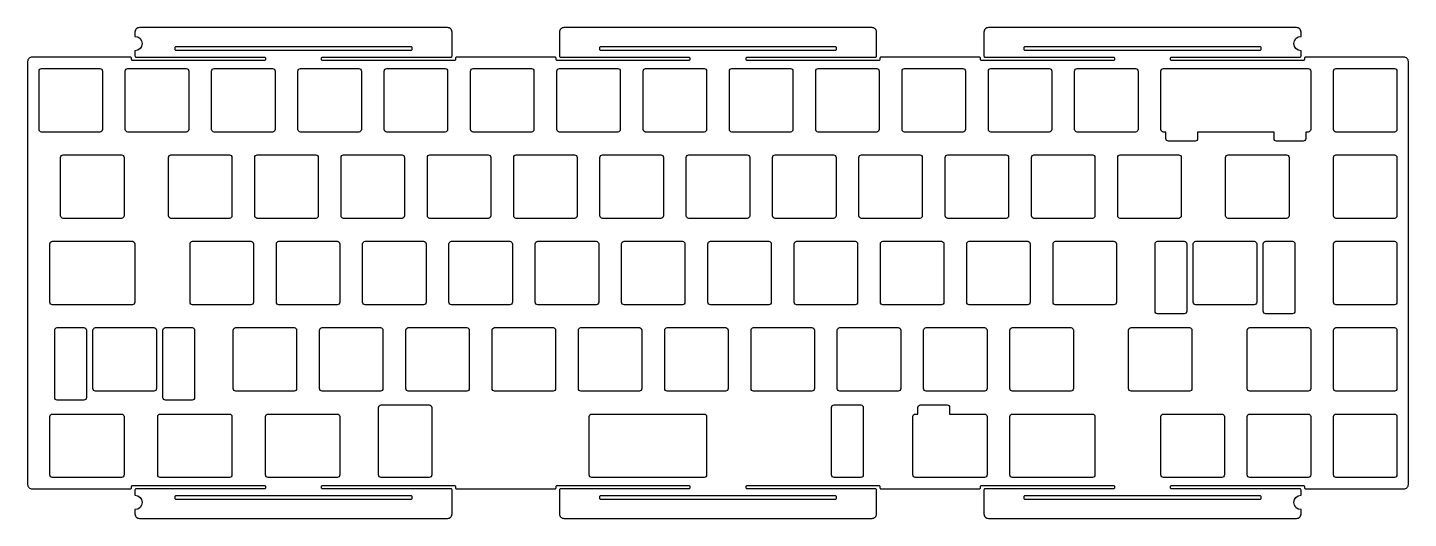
# Model space of a CAD drawing. Header units: millimetres. Extents: x 0 to 305, y -102 to 6.
import ezdxf

# ---------------------------------------------------------------- set-up
doc = ezdxf.new("R2010")
doc.units = ezdxf.units.MM
doc.header["$MEASUREMENT"] = 0

msp = doc.modelspace()

# ---------------------------------------------------------------- linework, layer by layer
for points in [[(22.95, -0.5), (22.95, -0.25, 0.414214), (22.7, 0), (1, 0, 0.414214), (0, -1), (0, -94.25, 0.414214), (1, -95.25), (22.7, -95.25, 0.414214), (22.95, -95), (22.95, -94.75, -0.414214), (23.2, -94.5), (52.26, -94.5, -0.414214), (52.51, -94.75), (52.51, -95, -0.414214), (52.26, -95.25), (23.95, -95.25, 0.414214), (23.7, -95.5), (23.7, -96.65, -1), (23.7, -99.83), (23.7, -100.75, 0.414214), (24.7, -101.75), (92.7, -101.75, 0.414214), (93.7, -100.75), (93.7, -95.5, 0.414214), (93.45, -95.25), (65.14, -95.25, -0.414214), (64.89, -95), (64.89, -94.75, -0.414214), (65.14, -94.5), (94.2, -94.5, -0.414214), (94.45, -94.75), (94.45, -95, 0.414214), (94.7, -95.25), (116.4, -95.25, 0.414214), (116.65, -95), (116.65, -94.75, -0.414214), (116.9, -94.5), (145.96, -94.5, -0.414214), (146.21, -94.75), (146.21, -95, -0.414214), (145.96, -95.25), (117.65, -95.25, 0.414214), (117.4, -95.5), (117.4, -100.75, 0.414214), (118.4, -101.75), (186.4, -101.75, 0.414214), (187.4, -100.75), (187.4, -95.5, 0.414214), (187.15, -95.25), (158.84, -95.25, -0.414214), (158.59, -95), (158.59, -94.75, -0.414214), (158.84, -94.5), (187.9, -94.5, -0.414214), (188.15, -94.75), (188.15, -95, 0.414214), (188.4, -95.25), (210.1, -95.25, 0.414214), (210.35, -95), (210.35, -94.75, -0.414214), (210.6, -94.5), (239.66, -94.5, -0.414214), (239.91, -94.75), (239.91, -95, -0.414214), (239.66, -95.25), (211.35, -95.25, 0.414214), (211.1, -95.5), (211.1, -100.75, 0.414214), (212.1, -101.75), (280.1, -101.75, 0.414214), (281.1, -100.75), (281.1, -99.83, -1), (281.1, -96.65), (281.1, -95.5, 0.414214), (280.85, -95.25), (252.54, -95.25, -0.414214), (252.29, -95), (252.29, -94.75, -0.414214), (252.54, -94.5), (281.6, -94.5, -0.414214), (281.85, -94.75), (281.85, -95, 0.414214), (282.1, -95.25), (303.8, -95.25, 0.414214), (304.8, -94.25), (304.8, -1, 0.414214), (303.8, 0), (282.1, 0, 0.414214), (281.85, -0.25), (281.85, -0.5, -0.414214), (281.6, -0.75), (252.54, -0.75, -0.414214), (252.29, -0.5), (252.29, -0.25, -0.414214), (252.54, 0), (280.85, 0, 0.414214), (281.1, 0.25), (281.1, 1.4, -1), (281.1, 4.57), (281.1, 5.5, 0.414214), (280.1, 6.5), (212.1, 6.5, 0.414214), (211.1, 5.5), (211.1, 0.25, 0.414214), (211.35, 0), (239.66, 0, -0.414214), (239.91, -0.25), (239.91, -0.5, -0.414214), (239.66, -0.75), (210.6, -0.75, -0.414214), (210.35, -0.5), (210.35, -0.25, 0.414214), (210.1, 0), (188.4, 0, 0.414214), (188.15, -0.25), (188.15, -0.5, -0.414214), (187.9, -0.75), (158.84, -0.75, -0.414214), (158.59, -0.5), (158.59, -0.25, -0.414214), (158.84, 0), (187.15, 0, 0.414214), (187.4, 0.25), (187.4, 5.5, 0.414214), (186.4, 6.5), (118.4, 6.5, 0.414214), (117.4, 5.5), (117.4, 0.25, 0.414214), (117.65, 0), (145.96, 0, -0.414214), (146.21, -0.25), (146.21, -0.5, -0.414214), (145.96, -0.75), (116.9, -0.75, -0.414214), (116.65, -0.5), (116.65, -0.25, 0.414214), (116.4, 0), (94.7, 0, 0.414214), (94.45, -0.25), (94.45, -0.5, -0.414214), (94.2, -0.75), (65.14, -0.75, -0.414214), (64.89, -0.5), (64.89, -0.25, -0.414214), (65.14, 0), (93.45, 0, 0.414214), (93.7, 0.25), (93.7, 5.5, 0.414214), (92.7, 6.5), (24.7, 6.5, 0.414214), (23.7, 5.5), (23.7, 4.57, -1), (23.7, 1.4), (23.7, 0.25, 0.414214), (23.95, 0), (52.26, 0, -0.414214), (52.51, -0.25), (52.51, -0.5, -0.414214), (52.26, -0.75), (23.2, -0.75, -0.414214)], [(32.76, 2.25, 0.414214), (32.51, 2), (32.51, 1.75, 0.414214), (32.76, 1.5), (84.64, 1.5, 0.414214), (84.89, 1.75), (84.89, 2, 0.414214), (84.64, 2.25)], [(126.46, 2.25, 0.414214), (126.21, 2), (126.21, 1.75, 0.414214), (126.46, 1.5), (178.34, 1.5, 0.414214), (178.59, 1.75), (178.59, 2, 0.414214), (178.34, 2.25)], [(220.16, 2.25, 0.414214), (219.91, 2), (219.91, 1.75, 0.414214), (220.16, 1.5), (272.04, 1.5, 0.414214), (272.29, 1.75), (272.29, 2, 0.414214), (272.04, 2.25)], [(3.07, -2.53), (15.97, -2.53, -0.414214), (16.52, -3.08), (16.52, -15.98, -0.414214), (15.97, -16.53), (3.07, -16.53, -0.414214), (2.52, -15.98), (2.52, -3.08, -0.414214)], [(22.12, -2.53), (35.02, -2.53, -0.414214), (35.58, -3.08), (35.58, -15.98, -0.414214), (35.02, -16.53), (22.12, -16.53, -0.414214), (21.57, -15.98), (21.57, -3.08, -0.414214)], [(41.17, -2.53), (54.08, -2.53, -0.414214), (54.62, -3.08), (54.62, -15.98, -0.414214), (54.08, -16.53), (41.17, -16.53, -0.414214), (40.62, -15.98), (40.62, -3.08, -0.414214)], [(60.23, -2.53), (73.12, -2.53, -0.414214), (73.67, -3.08), (73.67, -15.98, -0.414214), (73.12, -16.53), (60.23, -16.53, -0.414214), (59.68, -15.98), (59.68, -3.08, -0.414214)], [(79.28, -2.53), (92.17, -2.53, -0.414214), (92.72, -3.08), (92.72, -15.98, -0.414214), (92.17, -16.53), (79.28, -16.53, -0.414214), (78.73, -15.98), (78.73, -3.08, -0.414214)], [(98.33, -2.53), (111.22, -2.53, -0.414214), (111.78, -3.08), (111.78, -15.98, -0.414214), (111.22, -16.53), (98.33, -16.53, -0.414214), (97.78, -15.98), (97.78, -3.08, -0.414214)], [(117.38, -2.53), (130.28, -2.53, -0.414214), (130.82, -3.08), (130.82, -15.98, -0.414214), (130.28, -16.53), (117.38, -16.53, -0.414214), (116.83, -15.98), (116.83, -3.08, -0.414214)], [(136.43, -2.53), (149.32, -2.53, -0.414214), (149.88, -3.08), (149.88, -15.98, -0.414214), (149.32, -16.53), (136.43, -16.53, -0.414214), (135.88, -15.98), (135.88, -3.08, -0.414214)], [(155.47, -2.53), (168.38, -2.53, -0.414214), (168.93, -3.08), (168.93, -15.98, -0.414214), (168.38, -16.53), (155.47, -16.53, -0.414214), (154.92, -15.98), (154.92, -3.08, -0.414214)], [(174.53, -2.53), (187.43, -2.53, -0.414214), (187.97, -3.08), (187.97, -15.98, -0.414214), (187.43, -16.53), (174.53, -16.53, -0.414214), (173.97, -15.98), (173.97, -3.08, -0.414214)], [(193.57, -2.53), (206.47, -2.53, -0.414214), (207.03, -3.08), (207.03, -15.98, -0.414214), (206.47, -16.53), (193.57, -16.53, -0.414214), (193.03, -15.98), (193.03, -3.08, -0.414214)], [(212.62, -2.53), (225.53, -2.53, -0.414214), (226.07, -3.08), (226.07, -15.98, -0.414214), (225.53, -16.53), (212.62, -16.53, -0.414214), (212.08, -15.98), (212.08, -3.08, -0.414214)], [(231.68, -2.53), (244.57, -2.53, -0.414214), (245.12, -3.08), (245.12, -15.98, -0.414214), (244.57, -16.53), (231.68, -16.53, -0.414214), (231.13, -15.98), (231.13, -3.08, -0.414214)], [(258.26, -16.53), (258.26, -17.98, -0.414214), (257.71, -18.52), (251.81, -18.52, -0.414214), (251.26, -17.98), (251.26, -16.53), (250.72, -16.53, -0.414214), (250.18, -15.98), (250.18, -3.08, -0.414214), (250.72, -2.53), (282.68, -2.53, -0.414214), (283.23, -3.08), (283.23, -15.98, -0.414214), (282.68, -16.53), (282.14, -16.53), (282.14, -17.98, -0.414214), (281.59, -18.52), (275.69, -18.52, -0.414214), (275.14, -17.98), (275.14, -16.53)], [(288.82, -2.53), (301.73, -2.53, -0.414214), (302.27, -3.08), (302.27, -15.98, -0.414214), (301.73, -16.53), (288.82, -16.53, -0.414214), (288.27, -15.98), (288.27, -3.08, -0.414214)], [(7.84, -21.58), (20.74, -21.58, -0.414214), (21.29, -22.13), (21.29, -35.03, -0.414214), (20.74, -35.58), (7.84, -35.58, -0.414214), (7.29, -35.03), (7.29, -22.13, -0.414214)], [(31.65, -21.58), (44.55, -21.58, -0.414214), (45.1, -22.13), (45.1, -35.03, -0.414214), (44.55, -35.58), (31.65, -35.58, -0.414214), (31.1, -35.03), (31.1, -22.13, -0.414214)], [(50.7, -21.58), (63.6, -21.58, -0.414214), (64.15, -22.13), (64.15, -35.03, -0.414214), (63.6, -35.58), (50.7, -35.58, -0.414214), (50.15, -35.03), (50.15, -22.13, -0.414214)], [(69.75, -21.58), (82.65, -21.58, -0.414214), (83.2, -22.13), (83.2, -35.03, -0.414214), (82.65, -35.58), (69.75, -35.58, -0.414214), (69.2, -35.03), (69.2, -22.13, -0.414214)], [(88.8, -21.58), (101.7, -21.58, -0.414214), (102.25, -22.13), (102.25, -35.03, -0.414214), (101.7, -35.58), (88.8, -35.58, -0.414214), (88.25, -35.03), (88.25, -22.13, -0.414214)], [(107.85, -21.58), (120.75, -21.58, -0.414214), (121.3, -22.13), (121.3, -35.03, -0.414214), (120.75, -35.58), (107.85, -35.58, -0.414214), (107.3, -35.03), (107.3, -22.13, -0.414214)], [(126.9, -21.58), (139.8, -21.58, -0.414214), (140.35, -22.13), (140.35, -35.03, -0.414214), (139.8, -35.58), (126.9, -35.58, -0.414214), (126.35, -35.03), (126.35, -22.13, -0.414214)], [(145.95, -21.58), (158.85, -21.58, -0.414214), (159.4, -22.13), (159.4, -35.03, -0.414214), (158.85, -35.58), (145.95, -35.58, -0.414214), (145.4, -35.03), (145.4, -22.13, -0.414214)], [(165, -21.58), (177.9, -21.58, -0.414214), (178.45, -22.13), (178.45, -35.03, -0.414214), (177.9, -35.58), (165, -35.58, -0.414214), (164.45, -35.03), (164.45, -22.13, -0.414214)], [(184.05, -21.58), (196.95, -21.58, -0.414214), (197.5, -22.13), (197.5, -35.03, -0.414214), (196.95, -35.58), (184.05, -35.58, -0.414214), (183.5, -35.03), (183.5, -22.13, -0.414214)], [(203.1, -21.58), (216, -21.58, -0.414214), (216.55, -22.13), (216.55, -35.03, -0.414214), (216, -35.58), (203.1, -35.58, -0.414214), (202.55, -35.03), (202.55, -22.13, -0.414214)], [(222.15, -21.58), (235.05, -21.58, -0.414214), (235.6, -22.13), (235.6, -35.03, -0.414214), (235.05, -35.58), (222.15, -35.58, -0.414214), (221.6, -35.03), (221.6, -22.13, -0.414214)], [(241.2, -21.58), (254.1, -21.58, -0.414214), (254.65, -22.13), (254.65, -35.03, -0.414214), (254.1, -35.58), (241.2, -35.58, -0.414214), (240.65, -35.03), (240.65, -22.13, -0.414214)], [(265.01, -21.58), (277.91, -21.58, -0.414214), (278.46, -22.13), (278.46, -35.03, -0.414214), (277.91, -35.58), (265.01, -35.58, -0.414214), (264.46, -35.03), (264.46, -22.13, -0.414214)], [(288.82, -21.58), (301.73, -21.58, -0.414214), (302.27, -22.13), (302.27, -35.03, -0.414214), (301.73, -35.58), (288.82, -35.58, -0.414214), (288.27, -35.03), (288.27, -22.13, -0.414214)], [(5.46, -40.63), (23.12, -40.63, -0.414214), (23.67, -41.18), (23.67, -54.08, -0.414214), (23.12, -54.63), (5.46, -54.63, -0.414214), (4.91, -54.08), (4.91, -41.18, -0.414214)], [(36.41, -40.63), (49.31, -40.63, -0.414214), (49.86, -41.18), (49.86, -54.08, -0.414214), (49.31, -54.63), (36.41, -54.63, -0.414214), (35.86, -54.08), (35.86, -41.18, -0.414214)], [(55.46, -40.63), (68.36, -40.63, -0.414214), (68.91, -41.18), (68.91, -54.08, -0.414214), (68.36, -54.63), (55.46, -54.63, -0.414214), (54.91, -54.08), (54.91, -41.18, -0.414214)], [(74.51, -40.63), (87.41, -40.63, -0.414214), (87.96, -41.18), (87.96, -54.08, -0.414214), (87.41, -54.63), (74.51, -54.63, -0.414214), (73.96, -54.08), (73.96, -41.18, -0.414214)], [(93.56, -40.63), (106.46, -40.63, -0.414214), (107.01, -41.18), (107.01, -54.08, -0.414214), (106.46, -54.63), (93.56, -54.63, -0.414214), (93.01, -54.08), (93.01, -41.18, -0.414214)], [(112.61, -40.63), (125.51, -40.63, -0.414214), (126.06, -41.18), (126.06, -54.08, -0.414214), (125.51, -54.63), (112.61, -54.63, -0.414214), (112.06, -54.08), (112.06, -41.18, -0.414214)], [(131.66, -40.63), (144.56, -40.63, -0.414214), (145.11, -41.18), (145.11, -54.08, -0.414214), (144.56, -54.63), (131.66, -54.63, -0.414214), (131.11, -54.08), (131.11, -41.18, -0.414214)], [(150.71, -40.63), (163.61, -40.63, -0.414214), (164.16, -41.18), (164.16, -54.08, -0.414214), (163.61, -54.63), (150.71, -54.63, -0.414214), (150.16, -54.08), (150.16, -41.18, -0.414214)], [(169.76, -40.63), (182.66, -40.63, -0.414214), (183.21, -41.18), (183.21, -54.08, -0.414214), (182.66, -54.63), (169.76, -54.63, -0.414214), (169.21, -54.08), (169.21, -41.18, -0.414214)], [(188.81, -40.63), (201.71, -40.63, -0.414214), (202.26, -41.18), (202.26, -54.08, -0.414214), (201.71, -54.63), (188.81, -54.63, -0.414214), (188.26, -54.08), (188.26, -41.18, -0.414214)], [(207.86, -40.63), (220.76, -40.63, -0.414214), (221.31, -41.18), (221.31, -54.08, -0.414214), (220.76, -54.63), (207.86, -54.63, -0.414214), (207.31, -54.08), (207.31, -41.18, -0.414214)], [(226.91, -40.63), (239.81, -40.63, -0.414214), (240.36, -41.18), (240.36, -54.08, -0.414214), (239.81, -54.63), (226.91, -54.63, -0.414214), (226.36, -54.08), (226.36, -41.18, -0.414214)], [(249.43, -40.63), (255.33, -40.63, -0.414214), (255.88, -41.18), (255.88, -56.08, -0.414214), (255.33, -56.63), (249.43, -56.63, -0.414214), (248.88, -56.08), (248.88, -41.18, -0.414214)], [(257.87, -40.63), (270.77, -40.63, -0.414214), (271.32, -41.18), (271.32, -54.08, -0.414214), (270.77, -54.63), (257.87, -54.63, -0.414214), (257.32, -54.08), (257.32, -41.18, -0.414214)], [(279.76, -41.18), (279.76, -56.08, -0.414214), (279.21, -56.63), (273.31, -56.63, -0.414214), (272.76, -56.08), (272.76, -41.18, -0.414214), (273.31, -40.63), (279.21, -40.63, -0.414214)], [(288.82, -40.63), (301.73, -40.63, -0.414214), (302.27, -41.18), (302.27, -54.08, -0.414214), (301.73, -54.63), (288.82, -54.63, -0.414214), (288.27, -54.08), (288.27, -41.18, -0.414214)], [(6.54, -59.68), (12.44, -59.68, -0.414214), (12.99, -60.23), (12.99, -75.13, -0.414214), (12.44, -75.67), (6.54, -75.67, -0.414214), (5.99, -75.13), (5.99, -60.23, -0.414214)], [(14.98, -59.68), (27.88, -59.68, -0.414214), (28.43, -60.23), (28.43, -73.13, -0.414214), (27.88, -73.68), (14.98, -73.68, -0.414214), (14.43, -73.13), (14.43, -60.23, -0.414214)], [(36.87, -60.23), (36.87, -75.13, -0.414214), (36.32, -75.67), (30.42, -75.67, -0.414214), (29.87, -75.13), (29.87, -60.23, -0.414214), (30.42, -59.68), (36.32, -59.68, -0.414214)], [(45.94, -59.68), (58.84, -59.68, -0.414214), (59.39, -60.23), (59.39, -73.13, -0.414214), (58.84, -73.68), (45.94, -73.68, -0.414214), (45.39, -73.13), (45.39, -60.23, -0.414214)], [(64.99, -59.68), (77.89, -59.68, -0.414214), (78.44, -60.23), (78.44, -73.13, -0.414214), (77.89, -73.68), (64.99, -73.68, -0.414214), (64.44, -73.13), (64.44, -60.23, -0.414214)], [(84.04, -59.68), (96.94, -59.68, -0.414214), (97.49, -60.23), (97.49, -73.13, -0.414214), (96.94, -73.68), (84.04, -73.68, -0.414214), (83.49, -73.13), (83.49, -60.23, -0.414214)], [(103.09, -59.68), (115.99, -59.68, -0.414214), (116.54, -60.23), (116.54, -73.13, -0.414214), (115.99, -73.68), (103.09, -73.68, -0.414214), (102.54, -73.13), (102.54, -60.23, -0.414214)], [(122.14, -59.68), (135.04, -59.68, -0.414214), (135.59, -60.23), (135.59, -73.13, -0.414214), (135.04, -73.68), (122.14, -73.68, -0.414214), (121.59, -73.13), (121.59, -60.23, -0.414214)], [(141.19, -59.68), (154.09, -59.68, -0.414214), (154.64, -60.23), (154.64, -73.13, -0.414214), (154.09, -73.68), (141.19, -73.68, -0.414214), (140.64, -73.13), (140.64, -60.23, -0.414214)], [(160.24, -59.68), (173.14, -59.68, -0.414214), (173.69, -60.23), (173.69, -73.13, -0.414214), (173.14, -73.68), (160.24, -73.68, -0.414214), (159.69, -73.13), (159.69, -60.23, -0.414214)], [(179.29, -59.68), (192.19, -59.68, -0.414214), (192.74, -60.23), (192.74, -73.13, -0.414214), (192.19, -73.68), (179.29, -73.68, -0.414214), (178.74, -73.13), (178.74, -60.23, -0.414214)], [(198.34, -59.68), (211.24, -59.68, -0.414214), (211.79, -60.23), (211.79, -73.13, -0.414214), (211.24, -73.68), (198.34, -73.68, -0.414214), (197.79, -73.13), (197.79, -60.23, -0.414214)], [(217.39, -59.68), (230.29, -59.68, -0.414214), (230.84, -60.23), (230.84, -73.13, -0.414214), (230.29, -73.68), (217.39, -73.68, -0.414214), (216.84, -73.13), (216.84, -60.23, -0.414214)], [(243.58, -59.68), (256.48, -59.68, -0.414214), (257.03, -60.23), (257.03, -73.13, -0.414214), (256.48, -73.68), (243.58, -73.68, -0.414214), (243.03, -73.13), (243.03, -60.23, -0.414214)], [(269.77, -59.68), (282.68, -59.68, -0.414214), (283.23, -60.23), (283.23, -73.13, -0.414214), (282.68, -73.68), (269.77, -73.68, -0.414214), (269.23, -73.13), (269.23, -60.23, -0.414214)], [(288.82, -59.68), (301.73, -59.68, -0.414214), (302.27, -60.23), (302.27, -73.13, -0.414214), (301.73, -73.68), (288.82, -73.68, -0.414214), (288.27, -73.13), (288.27, -60.23, -0.414214)], [(5.46, -78.73), (20.74, -78.73, -0.414214), (21.29, -79.28), (21.29, -92.18, -0.414214), (20.74, -92.73), (5.46, -92.73, -0.414214), (4.91, -92.18), (4.91, -79.28, -0.414214)], [(29.27, -78.73), (44.55, -78.73, -0.414214), (45.1, -79.28), (45.1, -92.18, -0.414214), (44.55, -92.73), (29.27, -92.73, -0.414214), (28.72, -92.18), (28.72, -79.28, -0.414214)], [(53.08, -78.73), (68.36, -78.73, -0.414214), (68.91, -79.28), (68.91, -92.18, -0.414214), (68.36, -92.73), (53.08, -92.73, -0.414214), (52.53, -92.18), (52.53, -79.28, -0.414214)], [(88.67, -92.73), (78.01, -92.73, -0.414214), (77.46, -92.18), (77.46, -77.28, -0.414214), (78.01, -76.73), (88.67, -76.73, -0.414214), (89.22, -77.28), (89.22, -92.18, -0.414214)], [(124.52, -78.73), (149.32, -78.73, -0.414214), (149.88, -79.28), (149.88, -92.18, -0.414214), (149.32, -92.73), (124.52, -92.73, -0.414214), (123.97, -92.18), (123.97, -79.28, -0.414214)], [(177.47, -92.18), (177.47, -77.28, -0.414214), (178.03, -76.73), (183.93, -76.73, -0.414214), (184.47, -77.28), (184.47, -92.18, -0.414214), (183.93, -92.73), (178.03, -92.73, -0.414214)], [(196.53, -78.73), (196.53, -77.28, -0.414214), (197.07, -76.73), (202.97, -76.73, -0.414214), (203.53, -77.28), (203.53, -78.73), (211.24, -78.73, -0.414214), (211.79, -79.28), (211.79, -92.18, -0.414214), (211.24, -92.73), (195.96, -92.73, -0.414214), (195.41, -92.18), (195.41, -79.28, -0.414214), (195.96, -78.73)], [(217.39, -78.73), (235.05, -78.73, -0.414214), (235.6, -79.28), (235.6, -92.18, -0.414214), (235.05, -92.73), (217.39, -92.73, -0.414214), (216.84, -92.18), (216.84, -79.28, -0.414214)], [(250.72, -78.73), (263.62, -78.73, -0.414214), (264.18, -79.28), (264.18, -92.18, -0.414214), (263.62, -92.73), (250.72, -92.73, -0.414214), (250.18, -92.18), (250.18, -79.28, -0.414214)], [(269.77, -78.73), (282.68, -78.73, -0.414214), (283.23, -79.28), (283.23, -92.18, -0.414214), (282.68, -92.73), (269.77, -92.73, -0.414214), (269.23, -92.18), (269.23, -79.28, -0.414214)], [(288.82, -78.73), (301.73, -78.73, -0.414214), (302.27, -79.28), (302.27, -92.18, -0.414214), (301.73, -92.73), (288.82, -92.73, -0.414214), (288.27, -92.18), (288.27, -79.28, -0.414214)], [(84.64, -97.5, 0.414214), (84.89, -97.25), (84.89, -97, 0.414214), (84.64, -96.75), (32.76, -96.75, 0.414214), (32.51, -97), (32.51, -97.25, 0.414214), (32.76, -97.5)], [(178.34, -97.5, 0.414214), (178.59, -97.25), (178.59, -97, 0.414214), (178.34, -96.75), (126.46, -96.75, 0.414214), (126.21, -97), (126.21, -97.25, 0.414214), (126.46, -97.5)], [(272.04, -97.5, 0.414214), (272.29, -97.25), (272.29, -97, 0.414214), (272.04, -96.75), (220.16, -96.75, 0.414214), (219.91, -97), (219.91, -97.25, 0.414214), (220.16, -97.5)]]:
    msp.add_lwpolyline(points, format="xyb", close=True)

doc.saveas('drawing.dxf')
